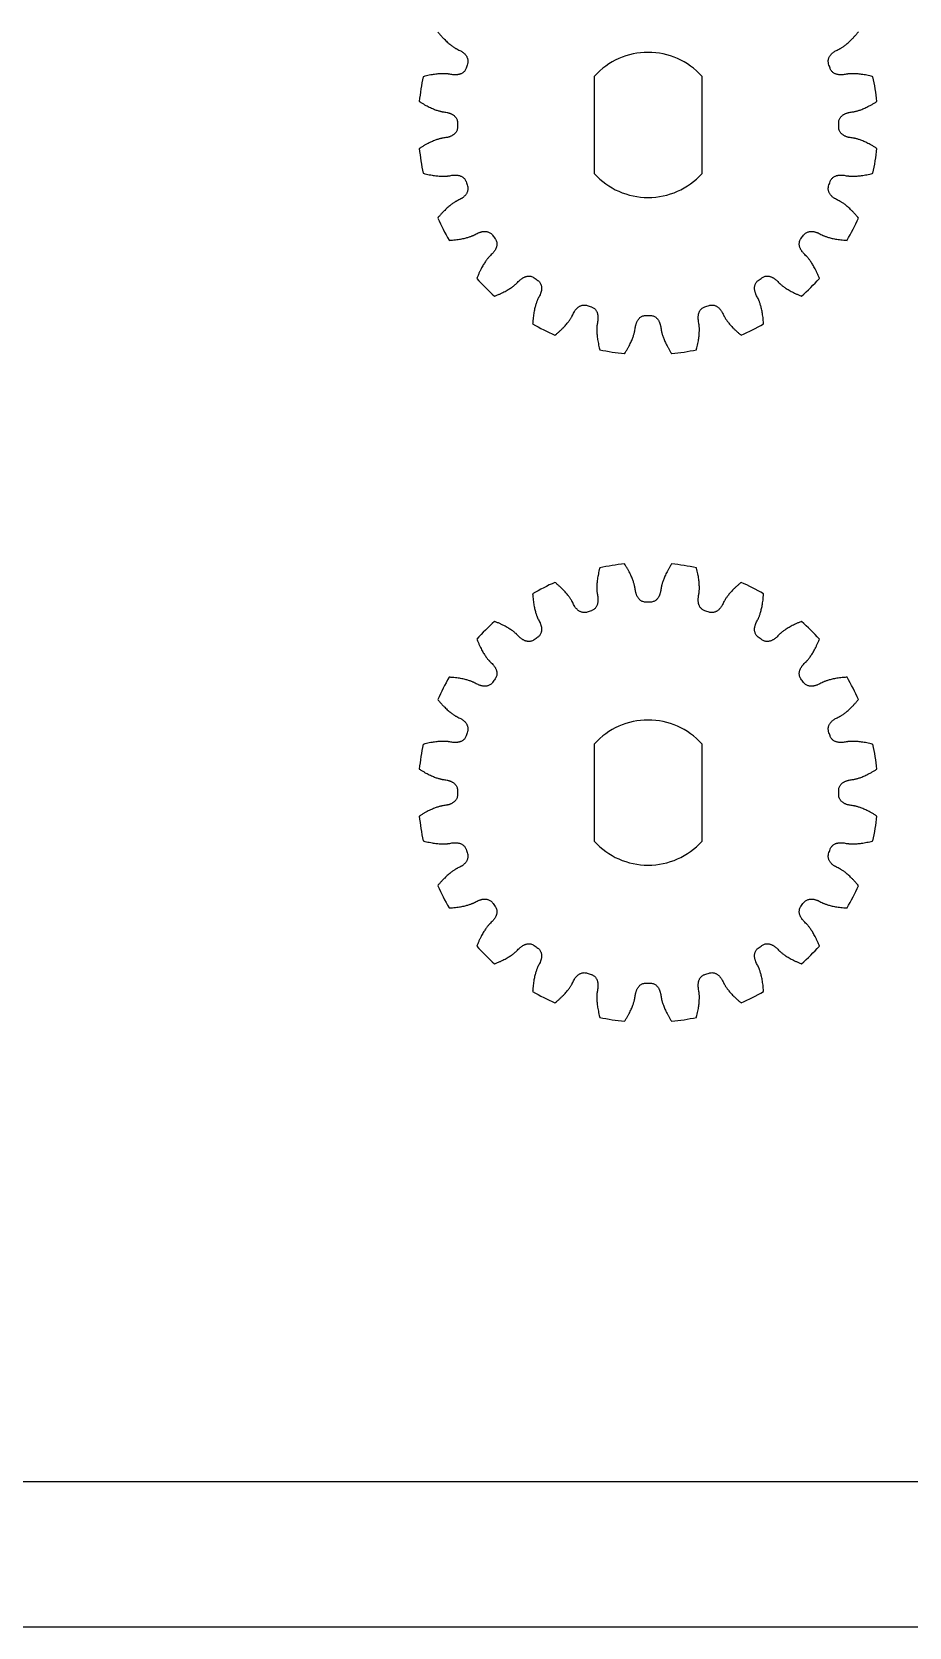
# Model space of a CAD drawing. Header units: millimetres. Extents: x 25309 to 26209, y 213925 to 214828.
# Drawn here: x 25595.2 to 25625.4, y 213924.8 to 213979.7 of the extents above; entities that cross this region are included whole.
import ezdxf

# ---------------------------------------------------------------- set-up
doc = ezdxf.new("R2010")
doc.units = ezdxf.units.MM

msp = doc.modelspace()

# ---------------------------------------------------------------- linework, layer by layer
at = {"color": 242, "linetype": 'Continuous', "lineweight": 25}
for p, q in [((25614.557, 213974.847), (25614.557, 213978.21)), ((25618.257, 213978.21), (25618.257, 213974.847)), ((25614.557, 213951.847), (25614.557, 213955.21)), ((25618.257, 213955.21), (25618.257, 213951.847))]:
    msp.add_line(p, q, dxfattribs=at)
at = {"color": 30}
msp.add_lwpolyline([(25308.558, 214374.782), (26208.558, 214374.782), (26208.558, 213924.782), (25308.558, 213924.782)], close=True, dxfattribs=at)
msp.add_lwpolyline([(25313.558, 214369.782), (26203.558, 214369.782), (26203.558, 213929.782), (25313.558, 213929.782)], close=True)
at = {"color": 242, "linetype": 'Continuous', "lineweight": 25}
for centre, radius, start, end in [((25616.407, 213976.529), 2.5, 42.2686, 137.7314), ((25616.407, 213976.529), 7.92, 167.8774, 174.1226), ((25616.407, 213976.529), 7.92, 5.8774, 12.1226), ((25616.407, 213976.529), 7.92, 185.8774, 192.1226), ((25616.407, 213976.529), 7.92, 347.8774, 354.1226), ((25616.407, 213976.529), 2.5, 222.2686, 317.7314), ((25616.407, 213976.529), 7.92, 203.8774, 210.1226), ((25616.407, 213976.529), 7.92, 329.8774, 336.1226), ((25616.407, 213976.529), 7.92, 221.8774, 228.1226), ((25616.407, 213976.529), 7.92, 311.8774, 318.1226), ((25616.407, 213976.529), 7.92, 239.8774, 246.1226), ((25616.407, 213976.529), 7.92, 293.8774, 300.1226), ((25616.407, 213976.529), 7.92, 257.8774, 264.1226), ((25616.407, 213976.529), 7.92, 275.8774, 282.1226), ((25616.407, 213953.529), 7.92, 95.8774, 102.1226), ((25616.407, 213953.529), 7.92, 77.8774, 84.1226), ((25616.407, 213953.529), 7.92, 113.8774, 120.1226), ((25616.407, 213953.529), 7.92, 59.8774, 66.1226), ((25616.407, 213953.529), 7.92, 131.8774, 138.1226), ((25616.407, 213953.529), 7.92, 41.8774, 48.1226), ((25616.407, 213953.529), 7.92, 149.8774, 156.1226), ((25616.407, 213953.529), 7.92, 23.8774, 30.1226), ((25616.407, 213953.529), 2.5, 42.2686, 137.7314), ((25616.407, 213953.529), 7.92, 167.8774, 174.1226), ((25616.407, 213953.529), 7.92, 5.8774, 12.1226), ((25616.407, 213953.529), 7.92, 185.8774, 192.1226), ((25616.407, 213953.529), 7.92, 347.8774, 354.1226), ((25616.407, 213953.529), 2.5, 222.2686, 317.7314), ((25616.407, 213953.529), 7.92, 203.8774, 210.1226), ((25616.407, 213953.529), 7.92, 329.8774, 336.1226), ((25616.407, 213953.529), 7.92, 221.8774, 228.1226), ((25616.407, 213953.529), 7.92, 311.8774, 318.1226), ((25616.407, 213953.529), 7.92, 239.8774, 246.1226), ((25616.407, 213953.529), 7.92, 293.8774, 300.1226), ((25616.407, 213953.529), 7.92, 257.8774, 264.1226), ((25616.407, 213953.529), 7.92, 275.8774, 282.1226)]:
    msp.add_arc(centre, radius, start, end, dxfattribs=at)
for points in [[(25609.164, 213979.734), (25609.178, 213979.718), (25609.213, 213979.675), (25609.271, 213979.608), (25609.337, 213979.536), (25609.401, 213979.471), (25609.462, 213979.413), (25609.519, 213979.361), (25609.573, 213979.315), (25609.624, 213979.275), (25609.669, 213979.241), (25609.711, 213979.212), (25609.748, 213979.188), (25609.779, 213979.168), (25609.806, 213979.153), (25609.863, 213979.123), (25609.927, 213979.096), (25609.989, 213979.057), (25610.021, 213979.035), (25610.051, 213979.012), (25610.079, 213978.987), (25610.105, 213978.96), (25610.13, 213978.932), (25610.152, 213978.9), (25610.172, 213978.864), (25610.189, 213978.824), (25610.201, 213978.778), (25610.206, 213978.728), (25610.202, 213978.678), (25610.188, 213978.62), (25610.164, 213978.557), (25610.146, 213978.492), (25610.124, 213978.437), (25610.098, 213978.394), (25610.064, 213978.356), (25610.027, 213978.326), (25609.99, 213978.304), (25609.953, 213978.287), (25609.916, 213978.274), (25609.879, 213978.265), (25609.842, 213978.259), (25609.805, 213978.256), (25609.767, 213978.254), (25609.729, 213978.255), (25609.655, 213978.261), (25609.588, 213978.276), (25609.524, 213978.285), (25609.493, 213978.289), (25609.456, 213978.292), (25609.413, 213978.294), (25609.362, 213978.295), (25609.305, 213978.294), (25609.241, 213978.291), (25609.17, 213978.286), (25609.093, 213978.277), (25609.009, 213978.266), (25608.92, 213978.251), (25608.824, 213978.231), (25608.738, 213978.211), (25608.684, 213978.197), (25608.663, 213978.192)], [(25624.15, 213978.192), (25624.13, 213978.197), (25624.076, 213978.211), (25623.989, 213978.231), (25623.894, 213978.251), (25623.804, 213978.266), (25623.72, 213978.277), (25623.643, 213978.286), (25623.573, 213978.291), (25623.509, 213978.294), (25623.451, 213978.295), (25623.401, 213978.294), (25623.357, 213978.292), (25623.32, 213978.289), (25623.29, 213978.285), (25623.225, 213978.276), (25623.158, 213978.261), (25623.085, 213978.255), (25623.046, 213978.254), (25623.008, 213978.256), (25622.971, 213978.259), (25622.934, 213978.265), (25622.897, 213978.274), (25622.86, 213978.287), (25622.823, 213978.304), (25622.786, 213978.326), (25622.749, 213978.356), (25622.716, 213978.394), (25622.69, 213978.437), (25622.667, 213978.492), (25622.649, 213978.557), (25622.625, 213978.62), (25622.611, 213978.678), (25622.607, 213978.728), (25622.612, 213978.778), (25622.624, 213978.824), (25622.641, 213978.864), (25622.661, 213978.9), (25622.684, 213978.932), (25622.708, 213978.96), (25622.734, 213978.987), (25622.763, 213979.012), (25622.792, 213979.035), (25622.824, 213979.057), (25622.887, 213979.096), (25622.95, 213979.123), (25623.008, 213979.153), (25623.034, 213979.168), (25623.066, 213979.188), (25623.102, 213979.212), (25623.144, 213979.241), (25623.19, 213979.275), (25623.24, 213979.315), (25623.294, 213979.361), (25623.351, 213979.413), (25623.412, 213979.471), (25623.476, 213979.536), (25623.542, 213979.608), (25623.6, 213979.675), (25623.636, 213979.718), (25623.649, 213979.734)], [(25608.528, 213977.34), (25608.546, 213977.328), (25608.593, 213977.298), (25608.669, 213977.252), (25608.754, 213977.204), (25608.835, 213977.162), (25608.91, 213977.125), (25608.981, 213977.094), (25609.047, 213977.067), (25609.107, 213977.044), (25609.161, 213977.026), (25609.209, 213977.011), (25609.252, 213977), (25609.288, 213976.991), (25609.318, 213976.985), (25609.382, 213976.974), (25609.45, 213976.968), (25609.522, 213976.95), (25609.559, 213976.939), (25609.594, 213976.926), (25609.629, 213976.911), (25609.662, 213976.894), (25609.694, 213976.874), (25609.725, 213976.851), (25609.756, 213976.823), (25609.784, 213976.79), (25609.809, 213976.751), (25609.83, 213976.704), (25609.841, 213976.655), (25609.846, 213976.596), (25609.843, 213976.529), (25609.846, 213976.461), (25609.841, 213976.402), (25609.83, 213976.353), (25609.809, 213976.307), (25609.784, 213976.267), (25609.756, 213976.234), (25609.725, 213976.206), (25609.694, 213976.183), (25609.662, 213976.163), (25609.629, 213976.146), (25609.594, 213976.131), (25609.559, 213976.118), (25609.522, 213976.107), (25609.45, 213976.089), (25609.382, 213976.083), (25609.318, 213976.072), (25609.288, 213976.066), (25609.252, 213976.057), (25609.209, 213976.046), (25609.161, 213976.031), (25609.107, 213976.013), (25609.047, 213975.99), (25608.981, 213975.963), (25608.91, 213975.932), (25608.835, 213975.895), (25608.754, 213975.853), (25608.669, 213975.805), (25608.593, 213975.759), (25608.546, 213975.729), (25608.528, 213975.718)], [(25624.285, 213975.718), (25624.267, 213975.729), (25624.22, 213975.759), (25624.145, 213975.805), (25624.059, 213975.853), (25623.979, 213975.895), (25623.903, 213975.932), (25623.832, 213975.963), (25623.766, 213975.99), (25623.706, 213976.013), (25623.652, 213976.031), (25623.604, 213976.046), (25623.561, 213976.057), (25623.525, 213976.066), (25623.496, 213976.072), (25623.431, 213976.083), (25623.363, 213976.089), (25623.291, 213976.107), (25623.254, 213976.118), (25623.219, 213976.131), (25623.184, 213976.146), (25623.151, 213976.163), (25623.119, 213976.183), (25623.088, 213976.206), (25623.058, 213976.234), (25623.029, 213976.267), (25623.004, 213976.307), (25622.983, 213976.353), (25622.972, 213976.402), (25622.967, 213976.461), (25622.97, 213976.529), (25622.967, 213976.596), (25622.972, 213976.655), (25622.983, 213976.704), (25623.004, 213976.751), (25623.029, 213976.79), (25623.058, 213976.823), (25623.088, 213976.851), (25623.119, 213976.874), (25623.151, 213976.894), (25623.184, 213976.911), (25623.219, 213976.926), (25623.254, 213976.939), (25623.291, 213976.95), (25623.363, 213976.968), (25623.431, 213976.974), (25623.496, 213976.985), (25623.525, 213976.991), (25623.561, 213977), (25623.604, 213977.011), (25623.652, 213977.026), (25623.706, 213977.044), (25623.766, 213977.067), (25623.832, 213977.094), (25623.903, 213977.125), (25623.979, 213977.162), (25624.059, 213977.204), (25624.145, 213977.252), (25624.22, 213977.298), (25624.267, 213977.328), (25624.285, 213977.34)], [(25608.663, 213974.865), (25608.684, 213974.86), (25608.738, 213974.846), (25608.824, 213974.826), (25608.92, 213974.807), (25609.009, 213974.791), (25609.093, 213974.78), (25609.17, 213974.772), (25609.241, 213974.766), (25609.305, 213974.763), (25609.362, 213974.763), (25609.413, 213974.764), (25609.456, 213974.766), (25609.493, 213974.769), (25609.524, 213974.772), (25609.588, 213974.781), (25609.655, 213974.797), (25609.729, 213974.802), (25609.767, 213974.803), (25609.805, 213974.802), (25609.842, 213974.798), (25609.879, 213974.792), (25609.916, 213974.783), (25609.953, 213974.771), (25609.99, 213974.754), (25610.027, 213974.731), (25610.064, 213974.701), (25610.098, 213974.663), (25610.124, 213974.62), (25610.146, 213974.566), (25610.164, 213974.5), (25610.188, 213974.437), (25610.202, 213974.379), (25610.206, 213974.329), (25610.201, 213974.279), (25610.189, 213974.233), (25610.172, 213974.193), (25610.152, 213974.157), (25610.13, 213974.126), (25610.105, 213974.097), (25610.079, 213974.07), (25610.051, 213974.046), (25610.021, 213974.022), (25609.989, 213974), (25609.927, 213973.961), (25609.863, 213973.935), (25609.806, 213973.904), (25609.779, 213973.889), (25609.748, 213973.87), (25609.711, 213973.846), (25609.669, 213973.817), (25609.624, 213973.782), (25609.573, 213973.742), (25609.519, 213973.697), (25609.462, 213973.645), (25609.401, 213973.586), (25609.337, 213973.521), (25609.271, 213973.449), (25609.213, 213973.382), (25609.178, 213973.339), (25609.164, 213973.323)], [(25623.649, 213973.323), (25623.636, 213973.339), (25623.6, 213973.382), (25623.542, 213973.449), (25623.476, 213973.521), (25623.412, 213973.586), (25623.351, 213973.645), (25623.294, 213973.697), (25623.24, 213973.742), (25623.19, 213973.782), (25623.144, 213973.817), (25623.102, 213973.846), (25623.066, 213973.87), (25623.034, 213973.889), (25623.008, 213973.904), (25622.95, 213973.935), (25622.887, 213973.961), (25622.824, 213974), (25622.792, 213974.022), (25622.763, 213974.046), (25622.734, 213974.07), (25622.708, 213974.097), (25622.684, 213974.126), (25622.661, 213974.157), (25622.641, 213974.193), (25622.624, 213974.233), (25622.612, 213974.279), (25622.607, 213974.329), (25622.611, 213974.379), (25622.625, 213974.437), (25622.649, 213974.5), (25622.667, 213974.566), (25622.69, 213974.62), (25622.716, 213974.663), (25622.749, 213974.701), (25622.786, 213974.731), (25622.823, 213974.754), (25622.86, 213974.771), (25622.897, 213974.783), (25622.934, 213974.792), (25622.971, 213974.798), (25623.008, 213974.802), (25623.046, 213974.803), (25623.085, 213974.802), (25623.158, 213974.797), (25623.225, 213974.781), (25623.29, 213974.772), (25623.32, 213974.769), (25623.357, 213974.766), (25623.401, 213974.764), (25623.451, 213974.763), (25623.509, 213974.763), (25623.573, 213974.766), (25623.643, 213974.772), (25623.72, 213974.78), (25623.804, 213974.791), (25623.894, 213974.807), (25623.989, 213974.826), (25624.076, 213974.846), (25624.13, 213974.86), (25624.15, 213974.865)], [(25609.556, 213972.554), (25609.577, 213972.555), (25609.633, 213972.558), (25609.721, 213972.566), (25609.818, 213972.577), (25609.908, 213972.59), (25609.991, 213972.605), (25610.067, 213972.621), (25610.136, 213972.638), (25610.198, 213972.655), (25610.252, 213972.672), (25610.3, 213972.689), (25610.341, 213972.704), (25610.376, 213972.718), (25610.403, 213972.731), (25610.462, 213972.76), (25610.521, 213972.795), (25610.589, 213972.823), (25610.625, 213972.836), (25610.662, 213972.846), (25610.698, 213972.854), (25610.735, 213972.86), (25610.773, 213972.863), (25610.812, 213972.862), (25610.853, 213972.858), (25610.895, 213972.847), (25610.939, 213972.83), (25610.983, 213972.805), (25611.021, 213972.772), (25611.059, 213972.727), (25611.096, 213972.67), (25611.139, 213972.618), (25611.17, 213972.567), (25611.189, 213972.521), (25611.2, 213972.471), (25611.203, 213972.424), (25611.199, 213972.381), (25611.191, 213972.341), (25611.179, 213972.304), (25611.165, 213972.268), (25611.148, 213972.235), (25611.129, 213972.203), (25611.108, 213972.172), (25611.084, 213972.141), (25611.037, 213972.085), (25610.985, 213972.04), (25610.94, 213971.993), (25610.919, 213971.97), (25610.895, 213971.942), (25610.868, 213971.908), (25610.837, 213971.867), (25610.804, 213971.821), (25610.769, 213971.767), (25610.732, 213971.707), (25610.693, 213971.64), (25610.653, 213971.565), (25610.613, 213971.484), (25610.572, 213971.395), (25610.538, 213971.313), (25610.517, 213971.261), (25610.51, 213971.242)], [(25622.304, 213971.242), (25622.296, 213971.261), (25622.276, 213971.313), (25622.241, 213971.395), (25622.201, 213971.484), (25622.16, 213971.565), (25622.12, 213971.64), (25622.082, 213971.707), (25622.044, 213971.767), (25622.009, 213971.821), (25621.976, 213971.867), (25621.946, 213971.908), (25621.918, 213971.942), (25621.894, 213971.97), (25621.874, 213971.993), (25621.828, 213972.04), (25621.776, 213972.085), (25621.729, 213972.141), (25621.705, 213972.172), (25621.684, 213972.203), (25621.665, 213972.235), (25621.648, 213972.268), (25621.634, 213972.304), (25621.622, 213972.341), (25621.614, 213972.381), (25621.611, 213972.424), (25621.613, 213972.471), (25621.624, 213972.521), (25621.643, 213972.567), (25621.674, 213972.618), (25621.717, 213972.67), (25621.754, 213972.727), (25621.792, 213972.772), (25621.83, 213972.805), (25621.874, 213972.83), (25621.918, 213972.847), (25621.961, 213972.858), (25622.001, 213972.862), (25622.04, 213972.863), (25622.078, 213972.86), (25622.115, 213972.854), (25622.151, 213972.846), (25622.188, 213972.836), (25622.224, 213972.823), (25622.292, 213972.795), (25622.351, 213972.76), (25622.41, 213972.731), (25622.438, 213972.718), (25622.472, 213972.704), (25622.513, 213972.689), (25622.561, 213972.672), (25622.615, 213972.655), (25622.677, 213972.638), (25622.746, 213972.621), (25622.822, 213972.605), (25622.905, 213972.59), (25622.995, 213972.577), (25623.092, 213972.566), (25623.18, 213972.558), (25623.236, 213972.555), (25623.257, 213972.554)], [(25611.12, 213970.632), (25611.139, 213970.639), (25611.191, 213970.66), (25611.273, 213970.694), (25611.362, 213970.735), (25611.443, 213970.775), (25611.518, 213970.815), (25611.585, 213970.854), (25611.645, 213970.891), (25611.699, 213970.926), (25611.745, 213970.959), (25611.786, 213970.99), (25611.82, 213971.017), (25611.848, 213971.041), (25611.871, 213971.062), (25611.918, 213971.107), (25611.963, 213971.159), (25612.019, 213971.206), (25612.05, 213971.23), (25612.081, 213971.251), (25612.113, 213971.27), (25612.146, 213971.287), (25612.181, 213971.301), (25612.219, 213971.313), (25612.259, 213971.321), (25612.302, 213971.325), (25612.349, 213971.322), (25612.399, 213971.311), (25612.445, 213971.292), (25612.496, 213971.261), (25612.548, 213971.218), (25612.605, 213971.181), (25612.65, 213971.143), (25612.683, 213971.105), (25612.708, 213971.061), (25612.725, 213971.017), (25612.736, 213970.975), (25612.74, 213970.934), (25612.741, 213970.895), (25612.738, 213970.857), (25612.732, 213970.82), (25612.724, 213970.784), (25612.714, 213970.747), (25612.701, 213970.711), (25612.673, 213970.643), (25612.638, 213970.584), (25612.609, 213970.525), (25612.596, 213970.498), (25612.582, 213970.463), (25612.567, 213970.422), (25612.55, 213970.374), (25612.533, 213970.32), (25612.516, 213970.258), (25612.499, 213970.189), (25612.483, 213970.113), (25612.468, 213970.03), (25612.455, 213969.94), (25612.444, 213969.843), (25612.436, 213969.755), (25612.433, 213969.699), (25612.432, 213969.678)], [(25620.381, 213969.678), (25620.38, 213969.699), (25620.377, 213969.755), (25620.369, 213969.843), (25620.358, 213969.94), (25620.345, 213970.03), (25620.33, 213970.113), (25620.314, 213970.189), (25620.297, 213970.258), (25620.28, 213970.32), (25620.263, 213970.374), (25620.246, 213970.422), (25620.231, 213970.463), (25620.217, 213970.498), (25620.204, 213970.525), (25620.175, 213970.584), (25620.14, 213970.643), (25620.113, 213970.711), (25620.1, 213970.747), (25620.089, 213970.784), (25620.081, 213970.82), (25620.075, 213970.857), (25620.072, 213970.895), (25620.073, 213970.934), (25620.078, 213970.975), (25620.088, 213971.017), (25620.105, 213971.061), (25620.13, 213971.105), (25620.163, 213971.143), (25620.208, 213971.181), (25620.265, 213971.218), (25620.317, 213971.261), (25620.368, 213971.292), (25620.414, 213971.311), (25620.464, 213971.322), (25620.511, 213971.325), (25620.554, 213971.321), (25620.594, 213971.313), (25620.632, 213971.301), (25620.667, 213971.287), (25620.7, 213971.27), (25620.732, 213971.251), (25620.764, 213971.23), (25620.794, 213971.206), (25620.851, 213971.159), (25620.896, 213971.107), (25620.943, 213971.062), (25620.965, 213971.041), (25620.993, 213971.017), (25621.027, 213970.99), (25621.068, 213970.959), (25621.115, 213970.926), (25621.168, 213970.891), (25621.228, 213970.854), (25621.296, 213970.815), (25621.37, 213970.775), (25621.451, 213970.735), (25621.54, 213970.694), (25621.622, 213970.66), (25621.674, 213970.639), (25621.694, 213970.632)], [(25613.201, 213969.286), (25613.217, 213969.3), (25613.26, 213969.335), (25613.327, 213969.393), (25613.399, 213969.459), (25613.464, 213969.523), (25613.523, 213969.584), (25613.574, 213969.641), (25613.62, 213969.695), (25613.66, 213969.746), (25613.695, 213969.791), (25613.724, 213969.833), (25613.748, 213969.87), (25613.767, 213969.901), (25613.782, 213969.928), (25613.813, 213969.985), (25613.839, 213970.049), (25613.878, 213970.111), (25613.9, 213970.143), (25613.923, 213970.173), (25613.948, 213970.201), (25613.975, 213970.227), (25614.004, 213970.252), (25614.035, 213970.274), (25614.071, 213970.294), (25614.111, 213970.311), (25614.157, 213970.323), (25614.207, 213970.328), (25614.257, 213970.324), (25614.315, 213970.31), (25614.378, 213970.286), (25614.444, 213970.268), (25614.498, 213970.246), (25614.541, 213970.22), (25614.579, 213970.186), (25614.609, 213970.149), (25614.632, 213970.112), (25614.649, 213970.075), (25614.661, 213970.038), (25614.67, 213970.001), (25614.676, 213969.964), (25614.68, 213969.927), (25614.681, 213969.889), (25614.68, 213969.851), (25614.675, 213969.777), (25614.659, 213969.71), (25614.65, 213969.646), (25614.647, 213969.615), (25614.644, 213969.578), (25614.642, 213969.535), (25614.641, 213969.484), (25614.641, 213969.427), (25614.644, 213969.363), (25614.65, 213969.292), (25614.658, 213969.215), (25614.669, 213969.131), (25614.685, 213969.042), (25614.704, 213968.946), (25614.724, 213968.86), (25614.738, 213968.806), (25614.743, 213968.785)], [(25618.07, 213968.785), (25618.075, 213968.806), (25618.089, 213968.86), (25618.109, 213968.946), (25618.129, 213969.042), (25618.144, 213969.131), (25618.155, 213969.215), (25618.164, 213969.292), (25618.169, 213969.363), (25618.172, 213969.427), (25618.172, 213969.484), (25618.172, 213969.535), (25618.169, 213969.578), (25618.167, 213969.615), (25618.163, 213969.646), (25618.154, 213969.71), (25618.139, 213969.777), (25618.133, 213969.851), (25618.132, 213969.889), (25618.134, 213969.927), (25618.137, 213969.964), (25618.143, 213970.001), (25618.152, 213970.038), (25618.165, 213970.075), (25618.182, 213970.112), (25618.204, 213970.149), (25618.234, 213970.186), (25618.272, 213970.22), (25618.315, 213970.246), (25618.37, 213970.268), (25618.435, 213970.286), (25618.498, 213970.31), (25618.556, 213970.324), (25618.606, 213970.328), (25618.656, 213970.323), (25618.702, 213970.311), (25618.742, 213970.294), (25618.778, 213970.274), (25618.81, 213970.252), (25618.838, 213970.227), (25618.865, 213970.201), (25618.89, 213970.173), (25618.913, 213970.143), (25618.935, 213970.111), (25618.974, 213970.049), (25619.001, 213969.985), (25619.031, 213969.928), (25619.046, 213969.901), (25619.066, 213969.87), (25619.09, 213969.833), (25619.119, 213969.791), (25619.153, 213969.746), (25619.193, 213969.695), (25619.239, 213969.641), (25619.291, 213969.584), (25619.349, 213969.523), (25619.414, 213969.459), (25619.486, 213969.393), (25619.553, 213969.335), (25619.596, 213969.3), (25619.612, 213969.286)], [(25615.596, 213968.65), (25615.607, 213968.668), (25615.637, 213968.715), (25615.683, 213968.791), (25615.731, 213968.876), (25615.773, 213968.957), (25615.81, 213969.032), (25615.841, 213969.103), (25615.868, 213969.169), (25615.891, 213969.229), (25615.909, 213969.283), (25615.924, 213969.331), (25615.935, 213969.374), (25615.944, 213969.41), (25615.95, 213969.44), (25615.961, 213969.504), (25615.967, 213969.572), (25615.985, 213969.644), (25615.996, 213969.681), (25616.009, 213969.716), (25616.024, 213969.751), (25616.041, 213969.784), (25616.061, 213969.816), (25616.084, 213969.847), (25616.112, 213969.878), (25616.145, 213969.906), (25616.185, 213969.931), (25616.231, 213969.952), (25616.28, 213969.963), (25616.339, 213969.968), (25616.407, 213969.965), (25616.474, 213969.968), (25616.533, 213969.963), (25616.582, 213969.952), (25616.629, 213969.931), (25616.668, 213969.906), (25616.701, 213969.878), (25616.729, 213969.847), (25616.752, 213969.816), (25616.772, 213969.784), (25616.789, 213969.751), (25616.804, 213969.716), (25616.817, 213969.681), (25616.828, 213969.644), (25616.846, 213969.572), (25616.852, 213969.504), (25616.863, 213969.44), (25616.869, 213969.41), (25616.878, 213969.374), (25616.889, 213969.331), (25616.904, 213969.283), (25616.922, 213969.229), (25616.945, 213969.169), (25616.972, 213969.103), (25617.003, 213969.032), (25617.04, 213968.957), (25617.082, 213968.876), (25617.13, 213968.791), (25617.176, 213968.715), (25617.206, 213968.668), (25617.218, 213968.65)], [(25614.743, 213961.272), (25614.738, 213961.252), (25614.724, 213961.198), (25614.704, 213961.112), (25614.685, 213961.016), (25614.669, 213960.926), (25614.658, 213960.842), (25614.65, 213960.765), (25614.644, 213960.695), (25614.641, 213960.631), (25614.641, 213960.573), (25614.642, 213960.523), (25614.644, 213960.479), (25614.647, 213960.442), (25614.65, 213960.412), (25614.659, 213960.347), (25614.675, 213960.28), (25614.68, 213960.207), (25614.681, 213960.168), (25614.68, 213960.13), (25614.676, 213960.093), (25614.67, 213960.056), (25614.661, 213960.019), (25614.649, 213959.982), (25614.632, 213959.945), (25614.609, 213959.908), (25614.579, 213959.871), (25614.541, 213959.838), (25614.498, 213959.812), (25614.444, 213959.789), (25614.378, 213959.771), (25614.315, 213959.747), (25614.257, 213959.733), (25614.207, 213959.729), (25614.157, 213959.734), (25614.111, 213959.746), (25614.071, 213959.763), (25614.035, 213959.783), (25614.004, 213959.806), (25613.975, 213959.83), (25613.948, 213959.856), (25613.923, 213959.885), (25613.9, 213959.914), (25613.878, 213959.946), (25613.839, 213960.009), (25613.813, 213960.072), (25613.782, 213960.13), (25613.767, 213960.156), (25613.748, 213960.188), (25613.724, 213960.224), (25613.695, 213960.266), (25613.66, 213960.312), (25613.62, 213960.362), (25613.574, 213960.416), (25613.523, 213960.473), (25613.464, 213960.534), (25613.399, 213960.598), (25613.327, 213960.664), (25613.26, 213960.722), (25613.217, 213960.758), (25613.201, 213960.771)], [(25617.218, 213961.407), (25617.206, 213961.389), (25617.176, 213961.342), (25617.13, 213961.267), (25617.082, 213961.181), (25617.04, 213961.101), (25617.003, 213961.025), (25616.972, 213960.954), (25616.945, 213960.888), (25616.922, 213960.828), (25616.904, 213960.774), (25616.889, 213960.726), (25616.878, 213960.683), (25616.869, 213960.647), (25616.863, 213960.618), (25616.852, 213960.553), (25616.846, 213960.485), (25616.828, 213960.413), (25616.817, 213960.376), (25616.804, 213960.341), (25616.789, 213960.306), (25616.772, 213960.273), (25616.752, 213960.241), (25616.729, 213960.21), (25616.701, 213960.18), (25616.668, 213960.151), (25616.629, 213960.126), (25616.582, 213960.105), (25616.533, 213960.094), (25616.474, 213960.089), (25616.407, 213960.092), (25616.339, 213960.089), (25616.28, 213960.094), (25616.231, 213960.105), (25616.185, 213960.126), (25616.145, 213960.151), (25616.112, 213960.18), (25616.084, 213960.21), (25616.061, 213960.241), (25616.041, 213960.273), (25616.024, 213960.306), (25616.009, 213960.341), (25615.996, 213960.376), (25615.985, 213960.413), (25615.967, 213960.485), (25615.961, 213960.553), (25615.95, 213960.618), (25615.944, 213960.647), (25615.935, 213960.683), (25615.924, 213960.726), (25615.909, 213960.774), (25615.891, 213960.828), (25615.868, 213960.888), (25615.841, 213960.954), (25615.81, 213961.025), (25615.773, 213961.101), (25615.731, 213961.181), (25615.683, 213961.267), (25615.637, 213961.342), (25615.607, 213961.389), (25615.596, 213961.407)], [(25619.612, 213960.771), (25619.596, 213960.758), (25619.553, 213960.722), (25619.486, 213960.664), (25619.414, 213960.598), (25619.349, 213960.534), (25619.291, 213960.473), (25619.239, 213960.416), (25619.193, 213960.362), (25619.153, 213960.312), (25619.119, 213960.266), (25619.09, 213960.224), (25619.066, 213960.188), (25619.046, 213960.156), (25619.031, 213960.13), (25619.001, 213960.072), (25618.974, 213960.009), (25618.935, 213959.946), (25618.913, 213959.914), (25618.89, 213959.885), (25618.865, 213959.856), (25618.838, 213959.83), (25618.81, 213959.806), (25618.778, 213959.783), (25618.742, 213959.763), (25618.702, 213959.746), (25618.656, 213959.734), (25618.606, 213959.729), (25618.556, 213959.733), (25618.498, 213959.747), (25618.435, 213959.771), (25618.37, 213959.789), (25618.315, 213959.812), (25618.272, 213959.838), (25618.234, 213959.871), (25618.204, 213959.908), (25618.182, 213959.945), (25618.165, 213959.982), (25618.152, 213960.019), (25618.143, 213960.056), (25618.137, 213960.093), (25618.134, 213960.13), (25618.132, 213960.168), (25618.133, 213960.207), (25618.139, 213960.28), (25618.154, 213960.347), (25618.163, 213960.412), (25618.167, 213960.442), (25618.169, 213960.479), (25618.172, 213960.523), (25618.172, 213960.573), (25618.172, 213960.631), (25618.169, 213960.695), (25618.164, 213960.765), (25618.155, 213960.842), (25618.144, 213960.926), (25618.129, 213961.016), (25618.109, 213961.112), (25618.089, 213961.198), (25618.075, 213961.252), (25618.07, 213961.272)], [(25612.432, 213960.379), (25612.433, 213960.358), (25612.436, 213960.302), (25612.444, 213960.214), (25612.455, 213960.117), (25612.468, 213960.027), (25612.483, 213959.944), (25612.499, 213959.868), (25612.516, 213959.799), (25612.533, 213959.737), (25612.55, 213959.683), (25612.567, 213959.635), (25612.582, 213959.594), (25612.596, 213959.56), (25612.609, 213959.532), (25612.638, 213959.473), (25612.673, 213959.414), (25612.701, 213959.346), (25612.714, 213959.31), (25612.724, 213959.273), (25612.732, 213959.237), (25612.738, 213959.2), (25612.741, 213959.162), (25612.74, 213959.123), (25612.736, 213959.083), (25612.725, 213959.04), (25612.708, 213958.996), (25612.683, 213958.952), (25612.65, 213958.914), (25612.605, 213958.876), (25612.548, 213958.839), (25612.496, 213958.796), (25612.445, 213958.765), (25612.399, 213958.746), (25612.349, 213958.735), (25612.302, 213958.733), (25612.259, 213958.736), (25612.219, 213958.744), (25612.181, 213958.756), (25612.146, 213958.77), (25612.113, 213958.787), (25612.081, 213958.806), (25612.05, 213958.827), (25612.019, 213958.851), (25611.963, 213958.898), (25611.918, 213958.95), (25611.871, 213958.996), (25611.848, 213959.016), (25611.82, 213959.04), (25611.786, 213959.068), (25611.745, 213959.098), (25611.699, 213959.131), (25611.645, 213959.166), (25611.585, 213959.204), (25611.518, 213959.242), (25611.443, 213959.282), (25611.362, 213959.323), (25611.273, 213959.363), (25611.191, 213959.398), (25611.139, 213959.418), (25611.12, 213959.426)], [(25621.694, 213959.426), (25621.674, 213959.418), (25621.622, 213959.398), (25621.54, 213959.363), (25621.451, 213959.323), (25621.37, 213959.282), (25621.296, 213959.242), (25621.228, 213959.204), (25621.168, 213959.166), (25621.115, 213959.131), (25621.068, 213959.098), (25621.027, 213959.068), (25620.993, 213959.04), (25620.965, 213959.016), (25620.943, 213958.996), (25620.896, 213958.95), (25620.851, 213958.898), (25620.794, 213958.851), (25620.764, 213958.827), (25620.732, 213958.806), (25620.7, 213958.787), (25620.667, 213958.77), (25620.632, 213958.756), (25620.594, 213958.744), (25620.554, 213958.736), (25620.511, 213958.733), (25620.464, 213958.735), (25620.414, 213958.746), (25620.368, 213958.765), (25620.317, 213958.796), (25620.265, 213958.839), (25620.208, 213958.876), (25620.163, 213958.914), (25620.13, 213958.952), (25620.105, 213958.996), (25620.088, 213959.04), (25620.078, 213959.083), (25620.073, 213959.123), (25620.072, 213959.162), (25620.075, 213959.2), (25620.081, 213959.237), (25620.089, 213959.273), (25620.1, 213959.31), (25620.113, 213959.346), (25620.14, 213959.414), (25620.175, 213959.473), (25620.204, 213959.532), (25620.217, 213959.56), (25620.231, 213959.594), (25620.246, 213959.635), (25620.263, 213959.683), (25620.28, 213959.737), (25620.297, 213959.799), (25620.314, 213959.868), (25620.33, 213959.944), (25620.345, 213960.027), (25620.358, 213960.117), (25620.369, 213960.214), (25620.377, 213960.302), (25620.38, 213960.358), (25620.381, 213960.379)], [(25610.51, 213958.816), (25610.517, 213958.796), (25610.538, 213958.744), (25610.572, 213958.662), (25610.613, 213958.574), (25610.653, 213958.492), (25610.693, 213958.418), (25610.732, 213958.35), (25610.769, 213958.29), (25610.804, 213958.237), (25610.837, 213958.19), (25610.868, 213958.149), (25610.895, 213958.115), (25610.919, 213958.087), (25610.94, 213958.065), (25610.985, 213958.018), (25611.037, 213957.973), (25611.084, 213957.916), (25611.108, 213957.886), (25611.129, 213957.854), (25611.148, 213957.822), (25611.165, 213957.789), (25611.179, 213957.754), (25611.191, 213957.716), (25611.199, 213957.676), (25611.203, 213957.633), (25611.2, 213957.586), (25611.189, 213957.536), (25611.17, 213957.49), (25611.139, 213957.439), (25611.096, 213957.387), (25611.059, 213957.33), (25611.021, 213957.285), (25610.983, 213957.252), (25610.939, 213957.227), (25610.895, 213957.21), (25610.853, 213957.2), (25610.812, 213957.195), (25610.773, 213957.194), (25610.735, 213957.197), (25610.698, 213957.203), (25610.662, 213957.211), (25610.625, 213957.222), (25610.589, 213957.235), (25610.521, 213957.262), (25610.462, 213957.297), (25610.403, 213957.326), (25610.376, 213957.339), (25610.341, 213957.353), (25610.3, 213957.369), (25610.252, 213957.385), (25610.198, 213957.402), (25610.136, 213957.419), (25610.067, 213957.436), (25609.991, 213957.452), (25609.908, 213957.467), (25609.818, 213957.48), (25609.721, 213957.491), (25609.633, 213957.499), (25609.577, 213957.502), (25609.556, 213957.503)], [(25623.257, 213957.503), (25623.236, 213957.502), (25623.18, 213957.499), (25623.092, 213957.491), (25622.995, 213957.48), (25622.905, 213957.467), (25622.822, 213957.452), (25622.746, 213957.436), (25622.677, 213957.419), (25622.615, 213957.402), (25622.561, 213957.385), (25622.513, 213957.369), (25622.472, 213957.353), (25622.438, 213957.339), (25622.41, 213957.326), (25622.351, 213957.297), (25622.292, 213957.262), (25622.224, 213957.235), (25622.188, 213957.222), (25622.151, 213957.211), (25622.115, 213957.203), (25622.078, 213957.197), (25622.04, 213957.194), (25622.001, 213957.195), (25621.961, 213957.2), (25621.918, 213957.21), (25621.874, 213957.227), (25621.83, 213957.252), (25621.792, 213957.285), (25621.754, 213957.33), (25621.717, 213957.387), (25621.674, 213957.439), (25621.643, 213957.49), (25621.624, 213957.536), (25621.613, 213957.586), (25621.611, 213957.633), (25621.614, 213957.676), (25621.622, 213957.716), (25621.634, 213957.754), (25621.648, 213957.789), (25621.665, 213957.822), (25621.684, 213957.854), (25621.705, 213957.886), (25621.729, 213957.916), (25621.776, 213957.973), (25621.828, 213958.018), (25621.874, 213958.065), (25621.894, 213958.087), (25621.918, 213958.115), (25621.946, 213958.149), (25621.976, 213958.19), (25622.009, 213958.237), (25622.044, 213958.29), (25622.082, 213958.35), (25622.12, 213958.418), (25622.16, 213958.492), (25622.201, 213958.574), (25622.241, 213958.662), (25622.276, 213958.744), (25622.296, 213958.796), (25622.304, 213958.816)], [(25609.164, 213956.734), (25609.178, 213956.718), (25609.213, 213956.675), (25609.271, 213956.608), (25609.337, 213956.536), (25609.401, 213956.471), (25609.462, 213956.413), (25609.519, 213956.361), (25609.573, 213956.315), (25609.624, 213956.275), (25609.669, 213956.241), (25609.711, 213956.212), (25609.748, 213956.188), (25609.779, 213956.168), (25609.806, 213956.153), (25609.863, 213956.123), (25609.927, 213956.096), (25609.989, 213956.057), (25610.021, 213956.035), (25610.051, 213956.012), (25610.079, 213955.987), (25610.105, 213955.96), (25610.13, 213955.932), (25610.152, 213955.9), (25610.172, 213955.864), (25610.189, 213955.824), (25610.201, 213955.778), (25610.206, 213955.728), (25610.202, 213955.678), (25610.188, 213955.62), (25610.164, 213955.557), (25610.146, 213955.492), (25610.124, 213955.437), (25610.098, 213955.394), (25610.064, 213955.356), (25610.027, 213955.326), (25609.99, 213955.304), (25609.953, 213955.287), (25609.916, 213955.274), (25609.879, 213955.265), (25609.842, 213955.259), (25609.805, 213955.256), (25609.767, 213955.254), (25609.729, 213955.255), (25609.655, 213955.261), (25609.588, 213955.276), (25609.524, 213955.285), (25609.493, 213955.289), (25609.456, 213955.292), (25609.413, 213955.294), (25609.362, 213955.295), (25609.305, 213955.294), (25609.241, 213955.291), (25609.17, 213955.286), (25609.093, 213955.277), (25609.009, 213955.266), (25608.92, 213955.251), (25608.824, 213955.231), (25608.738, 213955.211), (25608.684, 213955.197), (25608.663, 213955.192)], [(25624.15, 213955.192), (25624.13, 213955.197), (25624.076, 213955.211), (25623.989, 213955.231), (25623.894, 213955.251), (25623.804, 213955.266), (25623.72, 213955.277), (25623.643, 213955.286), (25623.573, 213955.291), (25623.509, 213955.294), (25623.451, 213955.295), (25623.401, 213955.294), (25623.357, 213955.292), (25623.32, 213955.289), (25623.29, 213955.285), (25623.225, 213955.276), (25623.158, 213955.261), (25623.085, 213955.255), (25623.046, 213955.254), (25623.008, 213955.256), (25622.971, 213955.259), (25622.934, 213955.265), (25622.897, 213955.274), (25622.86, 213955.287), (25622.823, 213955.304), (25622.786, 213955.326), (25622.749, 213955.356), (25622.716, 213955.394), (25622.69, 213955.437), (25622.667, 213955.492), (25622.649, 213955.557), (25622.625, 213955.62), (25622.611, 213955.678), (25622.607, 213955.728), (25622.612, 213955.778), (25622.624, 213955.824), (25622.641, 213955.864), (25622.661, 213955.9), (25622.684, 213955.932), (25622.708, 213955.96), (25622.734, 213955.987), (25622.763, 213956.012), (25622.792, 213956.035), (25622.824, 213956.057), (25622.887, 213956.096), (25622.95, 213956.123), (25623.008, 213956.153), (25623.034, 213956.168), (25623.066, 213956.188), (25623.102, 213956.212), (25623.144, 213956.241), (25623.19, 213956.275), (25623.24, 213956.315), (25623.294, 213956.361), (25623.351, 213956.413), (25623.412, 213956.471), (25623.476, 213956.536), (25623.542, 213956.608), (25623.6, 213956.675), (25623.636, 213956.718), (25623.649, 213956.734)], [(25608.528, 213954.34), (25608.546, 213954.328), (25608.593, 213954.298), (25608.669, 213954.252), (25608.754, 213954.204), (25608.835, 213954.162), (25608.91, 213954.125), (25608.981, 213954.094), (25609.047, 213954.067), (25609.107, 213954.044), (25609.161, 213954.026), (25609.209, 213954.011), (25609.252, 213954), (25609.288, 213953.991), (25609.318, 213953.985), (25609.382, 213953.974), (25609.45, 213953.968), (25609.522, 213953.95), (25609.559, 213953.939), (25609.594, 213953.926), (25609.629, 213953.911), (25609.662, 213953.894), (25609.694, 213953.874), (25609.725, 213953.851), (25609.756, 213953.823), (25609.784, 213953.79), (25609.809, 213953.751), (25609.83, 213953.704), (25609.841, 213953.655), (25609.846, 213953.596), (25609.843, 213953.529), (25609.846, 213953.461), (25609.841, 213953.402), (25609.83, 213953.353), (25609.809, 213953.307), (25609.784, 213953.267), (25609.756, 213953.234), (25609.725, 213953.206), (25609.694, 213953.183), (25609.662, 213953.163), (25609.629, 213953.146), (25609.594, 213953.131), (25609.559, 213953.118), (25609.522, 213953.107), (25609.45, 213953.089), (25609.382, 213953.083), (25609.318, 213953.072), (25609.288, 213953.066), (25609.252, 213953.057), (25609.209, 213953.046), (25609.161, 213953.031), (25609.107, 213953.013), (25609.047, 213952.99), (25608.981, 213952.963), (25608.91, 213952.932), (25608.835, 213952.895), (25608.754, 213952.853), (25608.669, 213952.805), (25608.593, 213952.759), (25608.546, 213952.729), (25608.528, 213952.718)], [(25624.285, 213952.718), (25624.267, 213952.729), (25624.22, 213952.759), (25624.145, 213952.805), (25624.059, 213952.853), (25623.979, 213952.895), (25623.903, 213952.932), (25623.832, 213952.963), (25623.766, 213952.99), (25623.706, 213953.013), (25623.652, 213953.031), (25623.604, 213953.046), (25623.561, 213953.057), (25623.525, 213953.066), (25623.496, 213953.072), (25623.431, 213953.083), (25623.363, 213953.089), (25623.291, 213953.107), (25623.254, 213953.118), (25623.219, 213953.131), (25623.184, 213953.146), (25623.151, 213953.163), (25623.119, 213953.183), (25623.088, 213953.206), (25623.058, 213953.234), (25623.029, 213953.267), (25623.004, 213953.307), (25622.983, 213953.353), (25622.972, 213953.402), (25622.967, 213953.461), (25622.97, 213953.529), (25622.967, 213953.596), (25622.972, 213953.655), (25622.983, 213953.704), (25623.004, 213953.751), (25623.029, 213953.79), (25623.058, 213953.823), (25623.088, 213953.851), (25623.119, 213953.874), (25623.151, 213953.894), (25623.184, 213953.911), (25623.219, 213953.926), (25623.254, 213953.939), (25623.291, 213953.95), (25623.363, 213953.968), (25623.431, 213953.974), (25623.496, 213953.985), (25623.525, 213953.991), (25623.561, 213954), (25623.604, 213954.011), (25623.652, 213954.026), (25623.706, 213954.044), (25623.766, 213954.067), (25623.832, 213954.094), (25623.903, 213954.125), (25623.979, 213954.162), (25624.059, 213954.204), (25624.145, 213954.252), (25624.22, 213954.298), (25624.267, 213954.328), (25624.285, 213954.34)], [(25608.663, 213951.865), (25608.684, 213951.86), (25608.738, 213951.846), (25608.824, 213951.826), (25608.92, 213951.807), (25609.009, 213951.791), (25609.093, 213951.78), (25609.17, 213951.772), (25609.241, 213951.766), (25609.305, 213951.763), (25609.362, 213951.763), (25609.413, 213951.764), (25609.456, 213951.766), (25609.493, 213951.769), (25609.524, 213951.772), (25609.588, 213951.781), (25609.655, 213951.797), (25609.729, 213951.802), (25609.767, 213951.803), (25609.805, 213951.802), (25609.842, 213951.798), (25609.879, 213951.792), (25609.916, 213951.783), (25609.953, 213951.771), (25609.99, 213951.754), (25610.027, 213951.731), (25610.064, 213951.701), (25610.098, 213951.663), (25610.124, 213951.62), (25610.146, 213951.566), (25610.164, 213951.5), (25610.188, 213951.437), (25610.202, 213951.379), (25610.206, 213951.329), (25610.201, 213951.279), (25610.189, 213951.233), (25610.172, 213951.193), (25610.152, 213951.157), (25610.13, 213951.126), (25610.105, 213951.097), (25610.079, 213951.07), (25610.051, 213951.046), (25610.021, 213951.022), (25609.989, 213951), (25609.927, 213950.961), (25609.863, 213950.935), (25609.806, 213950.904), (25609.779, 213950.889), (25609.748, 213950.87), (25609.711, 213950.846), (25609.669, 213950.817), (25609.624, 213950.782), (25609.573, 213950.742), (25609.519, 213950.697), (25609.462, 213950.645), (25609.401, 213950.586), (25609.337, 213950.521), (25609.271, 213950.449), (25609.213, 213950.382), (25609.178, 213950.339), (25609.164, 213950.323)], [(25623.649, 213950.323), (25623.636, 213950.339), (25623.6, 213950.382), (25623.542, 213950.449), (25623.476, 213950.521), (25623.412, 213950.586), (25623.351, 213950.645), (25623.294, 213950.697), (25623.24, 213950.742), (25623.19, 213950.782), (25623.144, 213950.817), (25623.102, 213950.846), (25623.066, 213950.87), (25623.034, 213950.889), (25623.008, 213950.904), (25622.95, 213950.935), (25622.887, 213950.961), (25622.824, 213951), (25622.792, 213951.022), (25622.763, 213951.046), (25622.734, 213951.07), (25622.708, 213951.097), (25622.684, 213951.126), (25622.661, 213951.157), (25622.641, 213951.193), (25622.624, 213951.233), (25622.612, 213951.279), (25622.607, 213951.329), (25622.611, 213951.379), (25622.625, 213951.437), (25622.649, 213951.5), (25622.667, 213951.566), (25622.69, 213951.62), (25622.716, 213951.663), (25622.749, 213951.701), (25622.786, 213951.731), (25622.823, 213951.754), (25622.86, 213951.771), (25622.897, 213951.783), (25622.934, 213951.792), (25622.971, 213951.798), (25623.008, 213951.802), (25623.046, 213951.803), (25623.085, 213951.802), (25623.158, 213951.797), (25623.225, 213951.781), (25623.29, 213951.772), (25623.32, 213951.769), (25623.357, 213951.766), (25623.401, 213951.764), (25623.451, 213951.763), (25623.509, 213951.763), (25623.573, 213951.766), (25623.643, 213951.772), (25623.72, 213951.78), (25623.804, 213951.791), (25623.894, 213951.807), (25623.989, 213951.826), (25624.076, 213951.846), (25624.13, 213951.86), (25624.15, 213951.865)], [(25609.556, 213949.554), (25609.577, 213949.555), (25609.633, 213949.558), (25609.721, 213949.566), (25609.818, 213949.577), (25609.908, 213949.59), (25609.991, 213949.605), (25610.067, 213949.621), (25610.136, 213949.638), (25610.198, 213949.655), (25610.252, 213949.672), (25610.3, 213949.689), (25610.341, 213949.704), (25610.376, 213949.718), (25610.403, 213949.731), (25610.462, 213949.76), (25610.521, 213949.795), (25610.589, 213949.823), (25610.625, 213949.836), (25610.662, 213949.846), (25610.698, 213949.854), (25610.735, 213949.86), (25610.773, 213949.863), (25610.812, 213949.862), (25610.853, 213949.858), (25610.895, 213949.847), (25610.939, 213949.83), (25610.983, 213949.805), (25611.021, 213949.772), (25611.059, 213949.727), (25611.096, 213949.67), (25611.139, 213949.618), (25611.17, 213949.567), (25611.189, 213949.521), (25611.2, 213949.471), (25611.203, 213949.424), (25611.199, 213949.381), (25611.191, 213949.341), (25611.179, 213949.304), (25611.165, 213949.268), (25611.148, 213949.235), (25611.129, 213949.203), (25611.108, 213949.172), (25611.084, 213949.141), (25611.037, 213949.085), (25610.985, 213949.04), (25610.94, 213948.993), (25610.919, 213948.97), (25610.895, 213948.942), (25610.868, 213948.908), (25610.837, 213948.867), (25610.804, 213948.821), (25610.769, 213948.767), (25610.732, 213948.707), (25610.693, 213948.64), (25610.653, 213948.565), (25610.613, 213948.484), (25610.572, 213948.395), (25610.538, 213948.313), (25610.517, 213948.261), (25610.51, 213948.242)], [(25622.304, 213948.242), (25622.296, 213948.261), (25622.276, 213948.313), (25622.241, 213948.395), (25622.201, 213948.484), (25622.16, 213948.565), (25622.12, 213948.64), (25622.082, 213948.707), (25622.044, 213948.767), (25622.009, 213948.821), (25621.976, 213948.867), (25621.946, 213948.908), (25621.918, 213948.942), (25621.894, 213948.97), (25621.874, 213948.993), (25621.828, 213949.04), (25621.776, 213949.085), (25621.729, 213949.141), (25621.705, 213949.172), (25621.684, 213949.203), (25621.665, 213949.235), (25621.648, 213949.268), (25621.634, 213949.304), (25621.622, 213949.341), (25621.614, 213949.381), (25621.611, 213949.424), (25621.613, 213949.471), (25621.624, 213949.521), (25621.643, 213949.567), (25621.674, 213949.618), (25621.717, 213949.67), (25621.754, 213949.727), (25621.792, 213949.772), (25621.83, 213949.805), (25621.874, 213949.83), (25621.918, 213949.847), (25621.961, 213949.858), (25622.001, 213949.862), (25622.04, 213949.863), (25622.078, 213949.86), (25622.115, 213949.854), (25622.151, 213949.846), (25622.188, 213949.836), (25622.224, 213949.823), (25622.292, 213949.795), (25622.351, 213949.76), (25622.41, 213949.731), (25622.438, 213949.718), (25622.472, 213949.704), (25622.513, 213949.689), (25622.561, 213949.672), (25622.615, 213949.655), (25622.677, 213949.638), (25622.746, 213949.621), (25622.822, 213949.605), (25622.905, 213949.59), (25622.995, 213949.577), (25623.092, 213949.566), (25623.18, 213949.558), (25623.236, 213949.555), (25623.257, 213949.554)], [(25611.12, 213947.632), (25611.139, 213947.639), (25611.191, 213947.66), (25611.273, 213947.694), (25611.362, 213947.735), (25611.443, 213947.775), (25611.518, 213947.815), (25611.585, 213947.854), (25611.645, 213947.891), (25611.699, 213947.926), (25611.745, 213947.959), (25611.786, 213947.99), (25611.82, 213948.017), (25611.848, 213948.041), (25611.871, 213948.062), (25611.918, 213948.107), (25611.963, 213948.159), (25612.019, 213948.206), (25612.05, 213948.23), (25612.081, 213948.251), (25612.113, 213948.27), (25612.146, 213948.287), (25612.181, 213948.301), (25612.219, 213948.313), (25612.259, 213948.321), (25612.302, 213948.325), (25612.349, 213948.322), (25612.399, 213948.311), (25612.445, 213948.292), (25612.496, 213948.261), (25612.548, 213948.218), (25612.605, 213948.181), (25612.65, 213948.143), (25612.683, 213948.105), (25612.708, 213948.061), (25612.725, 213948.017), (25612.736, 213947.975), (25612.74, 213947.934), (25612.741, 213947.895), (25612.738, 213947.857), (25612.732, 213947.82), (25612.724, 213947.784), (25612.714, 213947.747), (25612.701, 213947.711), (25612.673, 213947.643), (25612.638, 213947.584), (25612.609, 213947.525), (25612.596, 213947.498), (25612.582, 213947.463), (25612.567, 213947.422), (25612.55, 213947.374), (25612.533, 213947.32), (25612.516, 213947.258), (25612.499, 213947.189), (25612.483, 213947.113), (25612.468, 213947.03), (25612.455, 213946.94), (25612.444, 213946.843), (25612.436, 213946.755), (25612.433, 213946.699), (25612.432, 213946.678)], [(25620.381, 213946.678), (25620.38, 213946.699), (25620.377, 213946.755), (25620.369, 213946.843), (25620.358, 213946.94), (25620.345, 213947.03), (25620.33, 213947.113), (25620.314, 213947.189), (25620.297, 213947.258), (25620.28, 213947.32), (25620.263, 213947.374), (25620.246, 213947.422), (25620.231, 213947.463), (25620.217, 213947.498), (25620.204, 213947.525), (25620.175, 213947.584), (25620.14, 213947.643), (25620.113, 213947.711), (25620.1, 213947.747), (25620.089, 213947.784), (25620.081, 213947.82), (25620.075, 213947.857), (25620.072, 213947.895), (25620.073, 213947.934), (25620.078, 213947.975), (25620.088, 213948.017), (25620.105, 213948.061), (25620.13, 213948.105), (25620.163, 213948.143), (25620.208, 213948.181), (25620.265, 213948.218), (25620.317, 213948.261), (25620.368, 213948.292), (25620.414, 213948.311), (25620.464, 213948.322), (25620.511, 213948.325), (25620.554, 213948.321), (25620.594, 213948.313), (25620.632, 213948.301), (25620.667, 213948.287), (25620.7, 213948.27), (25620.732, 213948.251), (25620.764, 213948.23), (25620.794, 213948.206), (25620.851, 213948.159), (25620.896, 213948.107), (25620.943, 213948.062), (25620.965, 213948.041), (25620.993, 213948.017), (25621.027, 213947.99), (25621.068, 213947.959), (25621.115, 213947.926), (25621.168, 213947.891), (25621.228, 213947.854), (25621.296, 213947.815), (25621.37, 213947.775), (25621.451, 213947.735), (25621.54, 213947.694), (25621.622, 213947.66), (25621.674, 213947.639), (25621.694, 213947.632)], [(25613.201, 213946.286), (25613.217, 213946.3), (25613.26, 213946.335), (25613.327, 213946.393), (25613.399, 213946.459), (25613.464, 213946.523), (25613.523, 213946.584), (25613.574, 213946.641), (25613.62, 213946.695), (25613.66, 213946.746), (25613.695, 213946.791), (25613.724, 213946.833), (25613.748, 213946.87), (25613.767, 213946.901), (25613.782, 213946.928), (25613.813, 213946.985), (25613.839, 213947.049), (25613.878, 213947.111), (25613.9, 213947.143), (25613.923, 213947.173), (25613.948, 213947.201), (25613.975, 213947.227), (25614.004, 213947.252), (25614.035, 213947.274), (25614.071, 213947.294), (25614.111, 213947.311), (25614.157, 213947.323), (25614.207, 213947.328), (25614.257, 213947.324), (25614.315, 213947.31), (25614.378, 213947.286), (25614.444, 213947.268), (25614.498, 213947.246), (25614.541, 213947.22), (25614.579, 213947.186), (25614.609, 213947.149), (25614.632, 213947.112), (25614.649, 213947.075), (25614.661, 213947.038), (25614.67, 213947.001), (25614.676, 213946.964), (25614.68, 213946.927), (25614.681, 213946.889), (25614.68, 213946.851), (25614.675, 213946.777), (25614.659, 213946.71), (25614.65, 213946.646), (25614.647, 213946.615), (25614.644, 213946.578), (25614.642, 213946.535), (25614.641, 213946.484), (25614.641, 213946.427), (25614.644, 213946.363), (25614.65, 213946.292), (25614.658, 213946.215), (25614.669, 213946.131), (25614.685, 213946.042), (25614.704, 213945.946), (25614.724, 213945.86), (25614.738, 213945.806), (25614.743, 213945.785)], [(25618.07, 213945.785), (25618.075, 213945.806), (25618.089, 213945.86), (25618.109, 213945.946), (25618.129, 213946.042), (25618.144, 213946.131), (25618.155, 213946.215), (25618.164, 213946.292), (25618.169, 213946.363), (25618.172, 213946.427), (25618.172, 213946.484), (25618.172, 213946.535), (25618.169, 213946.578), (25618.167, 213946.615), (25618.163, 213946.646), (25618.154, 213946.71), (25618.139, 213946.777), (25618.133, 213946.851), (25618.132, 213946.889), (25618.134, 213946.927), (25618.137, 213946.964), (25618.143, 213947.001), (25618.152, 213947.038), (25618.165, 213947.075), (25618.182, 213947.112), (25618.204, 213947.149), (25618.234, 213947.186), (25618.272, 213947.22), (25618.315, 213947.246), (25618.37, 213947.268), (25618.435, 213947.286), (25618.498, 213947.31), (25618.556, 213947.324), (25618.606, 213947.328), (25618.656, 213947.323), (25618.702, 213947.311), (25618.742, 213947.294), (25618.778, 213947.274), (25618.81, 213947.252), (25618.838, 213947.227), (25618.865, 213947.201), (25618.89, 213947.173), (25618.913, 213947.143), (25618.935, 213947.111), (25618.974, 213947.049), (25619.001, 213946.985), (25619.031, 213946.928), (25619.046, 213946.901), (25619.066, 213946.87), (25619.09, 213946.833), (25619.119, 213946.791), (25619.153, 213946.746), (25619.193, 213946.695), (25619.239, 213946.641), (25619.291, 213946.584), (25619.349, 213946.523), (25619.414, 213946.459), (25619.486, 213946.393), (25619.553, 213946.335), (25619.596, 213946.3), (25619.612, 213946.286)], [(25615.596, 213945.65), (25615.607, 213945.668), (25615.637, 213945.715), (25615.683, 213945.791), (25615.731, 213945.876), (25615.773, 213945.957), (25615.81, 213946.032), (25615.841, 213946.103), (25615.868, 213946.169), (25615.891, 213946.229), (25615.909, 213946.283), (25615.924, 213946.331), (25615.935, 213946.374), (25615.944, 213946.41), (25615.95, 213946.44), (25615.961, 213946.504), (25615.967, 213946.572), (25615.985, 213946.644), (25615.996, 213946.681), (25616.009, 213946.716), (25616.024, 213946.751), (25616.041, 213946.784), (25616.061, 213946.816), (25616.084, 213946.847), (25616.112, 213946.878), (25616.145, 213946.906), (25616.185, 213946.931), (25616.231, 213946.952), (25616.28, 213946.963), (25616.339, 213946.968), (25616.407, 213946.965), (25616.474, 213946.968), (25616.533, 213946.963), (25616.582, 213946.952), (25616.629, 213946.931), (25616.668, 213946.906), (25616.701, 213946.878), (25616.729, 213946.847), (25616.752, 213946.816), (25616.772, 213946.784), (25616.789, 213946.751), (25616.804, 213946.716), (25616.817, 213946.681), (25616.828, 213946.644), (25616.846, 213946.572), (25616.852, 213946.504), (25616.863, 213946.44), (25616.869, 213946.41), (25616.878, 213946.374), (25616.889, 213946.331), (25616.904, 213946.283), (25616.922, 213946.229), (25616.945, 213946.169), (25616.972, 213946.103), (25617.003, 213946.032), (25617.04, 213945.957), (25617.082, 213945.876), (25617.13, 213945.791), (25617.176, 213945.715), (25617.206, 213945.668), (25617.218, 213945.65)]]:
    msp.add_open_spline(points, degree=3, knots=[0.1012761, 0.1012761, 0.1012761, 0.1012761, 0.1163801, 0.1414342, 0.1648718, 0.1866931, 0.206898, 0.2254865, 0.2424586, 0.2578143, 0.2715536, 0.2836765, 0.2941831, 0.3030732, 0.310347, 0.3160044, 0.3500768, 0.3595677, 0.3688031, 0.3778444, 0.386769, 0.3956756, 0.4046888, 0.4139629, 0.4236827, 0.4340512, 0.4452559, 0.4574014, 0.4704198, 0.4810668, 0.5, 0.5189332, 0.5295802, 0.5425986, 0.5547441, 0.5659488, 0.5763173, 0.5860371, 0.5953112, 0.6043244, 0.613231, 0.6221556, 0.6311969, 0.6404323, 0.6499232, 0.6839956, 0.689653, 0.6969268, 0.7058169, 0.7163235, 0.7284464, 0.7421857, 0.7575414, 0.7745135, 0.793102, 0.8133069, 0.8351282, 0.8585658, 0.8836199, 0.8987239, 0.8987239, 0.8987239, 0.8987239], dxfattribs=at)

doc.saveas('drawing.dxf')
